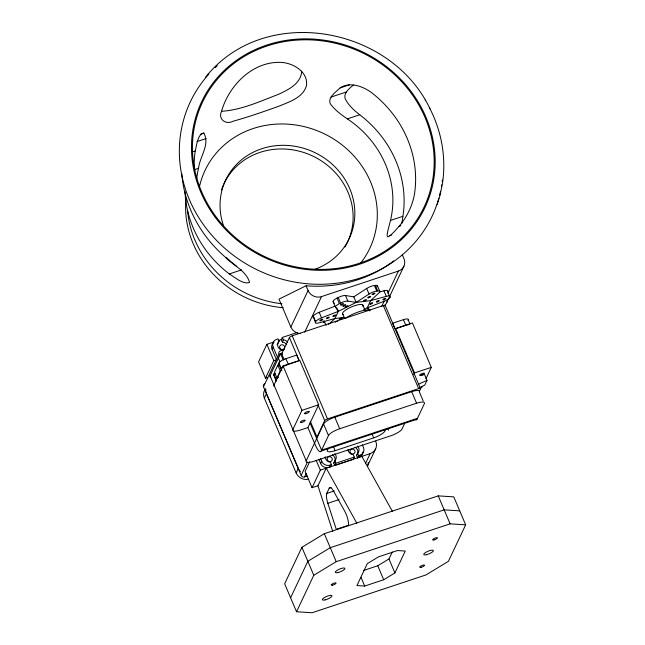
<?xml version="1.0" encoding="UTF-8"?>
<svg xmlns="http://www.w3.org/2000/svg" width="645" height="645" viewBox="0 0 645 645"><rect width="100%" height="100%" fill="white"/><g stroke="black" fill="none" stroke-linecap="round" stroke-linejoin="round"><path stroke-width="0.97" d="M301.683 71.144C301.223 83.519 288.259 89.792 278.479 94.339C260.056 101.321 241.351 110.093 221.533 111.295C217.744 119.414 225.96 125.066 233.159 121.22C248.736 116.882 264.023 111.512 279.245 106.078C289.573 101.741 303.456 97.5 306.544 85.253C308.108 71.321 292.225 62.476 280.123 62.355C252.227 61.686 228.773 85.704 221.541 111.303M401.843 223.452L402.883 216.309A111.125 102.442 25.3 0 0 359.733 114.762C354.637 110.763 349.566 106.401 346.276 100.741C341.713 94.42 348.985 88.736 353.315 85.067M442.22 184.905C446.542 158.831 441.841 131.564 429.675 108.166M194.153 168.281A112.303 103.523 25.3 0 1 195.258 150.93C196.741 145.359 197.539 134.233 203.772 132.926C210.359 144.464 199.732 156.501 198.547 168.289A99.725 91.929 25.3 0 0 196.652 179.31M442.051 185.744L440.019 195.282L437.197 204.586M390.499 220.421C386.25 237.102 383.114 244.826 400.295 224.895C407.39 215.954 412.542 205.287 414.485 194A112.303 103.523 25.3 0 0 371.335 92.461C362.845 86.285 349.735 81.48 340.205 87.825C335.4 92.477 324.798 99.378 332.449 106.441C336.674 111.391 342.003 115.237 347.349 118.882A99.725 91.929 25.3 0 1 390.499 220.421L402.883 216.309M273.448 342.148L266.869 344.333L258.572 361.893L265.498 378.188L267.393 377.559M276.568 359.829L272.093 349.308L273.158 347.058A6.506 5.999 25.3 0 1 276.632 339.326L278.019 338.859L279.051 341.269A5.636 5.2 25.3 0 0 278.068 346.937A5.636 5.2 25.3 0 0 283.228 350.356M279.051 341.269L277.987 343.519A5.636 5.2 25.3 0 0 277.076 344.728M297.119 332.522L282.365 337.416L281.301 339.665L282.333 342.076A5.636 5.2 25.3 0 1 286.711 344.68M282.333 342.076L283.389 339.834L282.365 337.416M265.498 378.188L273.794 360.628L275.697 359.999M290.847 327.007L308.092 290.524L306.069 285.767L279.003 299.143L290.847 327.007A10.417 9.602 25.3 0 0 300.489 333.602M270.666 377.252A10.417 2.806 -23 0 1 270.061 375.769L280.551 353.573L282.454 352.944M284.018 359.442L281.663 353.903L289.403 337.529A2.628 0.71 -23 0 1 292.217 335.803M276.512 381.098A6.506 1.75 -23 0 1 275.867 380.099L273.456 374.423L275.359 373.342M279.503 364.586L277.85 365.135L274.496 372.221L276.907 377.897L278.559 377.349M299.135 360.765L296.716 355.089L285.896 358.676A6.506 1.75 -23 0 0 278.89 362.933L278.632 363.466L281.051 369.142L281.301 368.609A6.506 1.75 -23 0 1 282.857 367.037M308.673 479.227A10.417 9.602 25.3 0 1 296.128 472.906L264.353 398.134L266.506 393.571A10.417 9.602 25.3 0 1 265.764 388.983M275.867 380.099L276.116 379.566L273.706 373.89M276.907 377.897L280.261 370.811L281.913 370.262M318.686 404.778L301.933 410.341L292.878 429.489A10.417 2.806 -23 0 0 300.643 429.989L307.907 427.579L318.686 404.778L299.804 360.353L283.05 365.917L273.996 385.065A10.417 2.806 -23 0 0 274.601 386.548M304.682 332.199L321.508 296.603L398.392 271.069A10.417 9.602 25.3 0 0 403.964 258.685L402.278 254.727M344.559 317.348L334.916 318.533L319.219 322.822A6.506 1.75 -23 0 1 315.381 322.202L313.244 316.163A6.506 1.75 -23 0 1 319.202 312.293L335.013 306.165M315.381 322.202L315.607 321.726A6.506 1.75 -23 0 1 321.573 317.856L338.311 311.366L356.153 302.416L369.037 294.056A6.506 1.75 -23 0 1 376.793 291.048L377.752 290.935A6.506 1.75 -23 0 1 379.058 292.822L370.617 300.635L367.223 307.81L363.659 309.6M336.73 307.657L338.311 311.366L334.916 318.533L328.587 324.403M296.128 472.906L298.28 468.343L266.506 393.571M317.671 437.407A2.628 0.71 -23 0 1 316.985 436.971L324.709 420.604A2.628 0.71 -23 0 1 327.523 418.879L418.645 388.629A2.628 0.71 -23 0 1 420.556 388.774L419.282 391.499M404.56 423.66L402.061 428.949A10.417 2.806 -23 0 1 390.846 435.754L313.954 461.288A10.417 2.806 -23 0 1 306.19 460.788L323.58 423.999A10.417 2.806 -23 0 1 334.795 417.202L411.679 391.668A10.417 2.806 -23 0 1 419.452 392.168L423.217 401.037M387.564 291.887L387.79 291.411A6.506 1.75 -23 0 0 383.952 290.79L379.333 292.048M307.399 475.978L304.561 476.921A2.628 2.427 25.3 0 1 301.142 475.421L307.447 462.102M381.566 306.665L384.089 301.328M387.871 293.314L398.392 271.069M309.681 461.764L305.117 471.422L312.043 487.709L317.953 485.75L326.257 468.189L356.903 523.385M386.71 302.626L389.169 297.409M389.991 295.676L403.955 266.135M304.561 476.921L306.238 473.365M368.916 310.253L367.223 307.81L383.969 301.32A6.506 1.75 -23 0 0 389.927 297.45L387.79 291.411M321.154 451.049L328.482 435.536A10.417 2.806 -23 0 1 339.697 428.74L416.581 403.206A10.417 2.806 -23 0 1 424.354 403.706L417.025 419.21L321.154 451.049A10.417 2.903 71.6 0 1 315.502 445.461L307.907 427.579M325.153 456.765A5.636 5.2 25.3 0 0 330.466 462.272L331.49 464.682L330.433 466.924L329.039 467.383A6.506 5.999 25.3 0 1 320.654 463.586L321.718 461.344L320.597 458.708M328.111 448.597L327.378 450.162A10.417 2.806 -23 0 0 335.142 450.662L373.681 437.866A10.417 2.806 -23 0 0 384.896 431.062L385.637 429.497M312.043 487.709L320.339 470.149L370.157 453.612A10.417 9.602 25.3 0 0 375.721 441.228M329.039 467.383L330.103 465.142L331.49 464.682M347.969 449.718A5.636 5.2 25.3 0 0 353.25 454.701L354.274 457.12L353.21 459.361L334.771 465.48L333.747 463.07L334.811 460.828A5.636 5.2 25.3 0 0 334.707 453.596M334.771 465.48L335.835 463.239L354.274 457.12M408.011 320.5L408.261 319.968A6.506 1.75 -23 0 0 403.407 319.662L392.587 323.25L394.998 328.926L405.818 325.338A6.506 1.75 -23 0 1 409.317 324.604M348.437 525.264L336.263 529.311L327.837 503.31A10.417 2.903 71.6 0 1 326.757 493.425L329.216 488.209L331.095 487.588M301.9 547.299L284.655 583.79L296.539 611.758L312.075 612.75L425.974 574.929L448.412 561.327L465.658 524.837L453.774 496.868L438.237 495.876L324.33 533.697L301.9 547.299L313.784 575.267L296.539 611.758M362.909 451.976A6.506 5.999 25.3 0 1 358.942 457.458L357.556 457.918L356.532 455.507L357.588 453.266A5.636 5.2 25.3 0 0 357.491 446.034M290.597 597.77L307.842 561.287L330.28 547.686L444.179 509.856L459.716 510.856M357.556 457.918L358.612 455.676L359.999 455.209A6.506 5.999 25.3 0 0 363.482 447.477L362.361 444.84M358.942 457.458L359.999 455.209M365.586 463.271L370.157 453.612M375.713 448.678L367.416 466.238A10.417 9.602 25.3 0 0 368.198 462.409M413.735 374.672L414.55 372.939L431.303 367.376L412.429 322.952L395.675 328.515L414.55 372.939M425.958 378.696L431.303 367.376M420.613 375.197L424.555 374.6L427.006 380.373L424.789 385.057L419.621 387.774M363.514 570.486L377.752 565.754L388.967 558.957L392.273 551.951M394.909 572.937L405.253 551.048L397.489 550.548L378.502 556.853L367.287 563.657L356.943 585.547L364.707 586.047L383.694 579.742L394.909 572.937L388.967 558.957M205.303 77.537C263.998 3.273 390.733 25.84 429.965 108.691M338.311 311.366L335.497 307.286L333.126 301.723A6.506 1.75 -23 0 1 337.037 298.103L338.222 297.506A6.506 1.75 -23 0 1 345.494 295.523L353.791 296.853L366.674 288.492A6.506 1.75 -23 0 1 374.423 285.485L375.382 285.372A6.506 1.75 -23 0 1 377.123 286.807M313.784 575.267L336.222 561.666L450.121 523.845L465.658 524.837M335.497 307.286A6.506 1.75 -23 0 1 339.407 303.666L340.592 303.069A6.506 1.75 -23 0 1 347.857 301.086L356.153 302.416L370.617 300.635L386.315 296.353A6.506 1.75 -23 0 1 390.152 296.974M418.202 384.323L427.006 380.373M200.24 134.362L203.876 133.152M340.125 87.905L349.219 84.89M196.999 141.586L206.086 138.57M331.022 97.081L346.462 91.953M193.347 151.559L195.258 150.93M194.734 169.554L198.547 168.289M347.349 118.882L359.733 114.762M185.01 191.581A111.125 102.442 25.3 0 0 229.314 273.948L241.698 269.836M398.965 226.371L400.787 225.766M389.862 235.546L391.676 234.941M420.572 388.774L385.267 305.69A2.628 0.71 -23 0 0 383.34 305.545L292.217 335.811L327.515 418.887M278.148 340.584L281.913 339.343M284.243 349.59L280.462 350.848A2.628 2.427 25.3 0 0 279.003 353.96M289.21 364.054L298.232 361.063M417.452 418.299L321.581 450.137L310.06 423.015M326.757 493.425L334.247 490.934M327.837 503.31L339.077 499.577M229.314 273.948C234.861 277.35 243.439 284.864 249.567 282.429C246.148 270.4 232.966 265.506 225.049 256.904A125.13 115.358 25.3 0 1 181.785 173.489M333.126 301.723L334.255 303.36M361.845 456.37L392.499 511.566M425.2 100.12L425.466 100.604M377.43 285.695L379.792 291.258M408.261 319.968L409.986 324.024M403.407 319.662L405.818 325.338M389.137 295.595L389.927 297.45M383.952 290.79L386.315 296.353M375.382 285.372L377.752 290.935M383.34 305.545L418.645 388.629M374.423 285.485L376.793 291.048M411.679 391.668L416.581 403.206M366.674 288.492L369.037 294.056M368.069 307.254L369.65 310.963M362.821 305.045L365.078 310.366M353.791 296.853L356.153 302.416M438.237 495.876L450.121 523.845M345.494 295.523L347.857 301.086M338.222 297.506L340.592 303.069M337.037 298.103L339.407 303.666M342.713 314.131L344.599 318.565M387.701 428.361L388.483 430.207M326.088 325.427L324.113 320.791A6.506 1.75 -23 0 0 324.121 322.702M372.109 434.166L373.681 437.866M319.202 312.293L321.573 317.856M313.244 316.163L315.607 321.726M357.588 453.266L358.612 455.676M334.795 417.202L339.697 428.74M289.403 337.529L299.207 360.603M318.033 404.915L324.709 420.604M333.57 446.961L335.142 450.662M323.58 423.999L328.482 435.536M334.811 460.828L335.835 463.239M377.752 565.754L383.694 579.742M285.896 358.676L288.315 364.361A6.506 1.75 -23 0 0 284.332 366.11M310.293 421.29L316.969 436.979M280.551 353.573L283.308 360.063M279.801 355.806L279.019 353.96L263.499 386.798L301.159 475.413M283.05 365.917L301.933 410.341M278.398 358.136L279.97 361.845M273.158 347.058L277.253 356.709M278.89 362.933L281.301 368.609M318.791 459.2L320.654 463.586M277.85 365.135L280.261 370.811M266.869 344.333L273.794 360.628M316.106 460.199L320.339 470.149M360.99 577.307L364.707 586.047M270.061 375.769L306.19 460.788M324.33 533.697L336.222 561.666M317.953 485.75L332.747 531.416M272.093 349.308A6.506 5.999 25.3 0 1 274.036 342.334M283.389 339.834A5.636 5.2 25.3 0 1 287.549 342.124M330.103 465.142A6.506 5.999 25.3 0 1 321.718 461.344M355.081 447.227A5.636 5.2 25.3 0 1 356.532 455.507M332.304 454.79A5.636 5.2 25.3 0 1 333.747 463.07M263.483 386.798A2.628 2.427 25.3 0 1 264.732 383.775M329.216 488.209A10.417 2.903 71.6 0 1 333.586 491.143L344.777 511.3A10.417 2.903 71.6 0 1 348.534 525.844M300.393 471.519A10.417 9.602 25.3 0 1 298.28 468.343M264.353 398.134A10.417 9.602 25.3 0 1 265.369 388.983M282.196 354.331A2.628 0.71 -23 0 1 281.68 353.895M345.035 318.59A16.552 4.459 -23 0 1 370.286 310.205M274.431 375.463A6.506 1.75 -23 0 1 273.456 374.423M343.325 314.51A11.062 2.975 -23 0 1 351.646 306.827A11.062 2.975 -23 0 1 362.853 306.238M313.712 317.646A6.506 1.75 -23 0 1 313.019 316.639M335.198 322.194A1.613 0.435 -23 0 1 335.771 321.839M336.529 321.516A1.613 0.435 -23 0 1 337.658 321.323M281.921 303.763A101.539 93.606 25.3 0 1 187.582 210.375M199.555 186.324A91.122 84.003 25.3 0 1 323.782 133.579A91.122 84.003 25.3 0 1 360.458 263.345M283.203 307.713A101.539 93.606 25.3 0 1 185.945 198.934M393.732 260.862A130.661 120.454 25.3 0 1 306.069 285.767M321.508 296.603A10.417 9.602 25.3 0 1 308.092 290.524M387.452 299.764A10.417 9.602 25.3 0 1 383.606 306.335M438.802 198.297A133.725 123.276 25.3 0 1 251.631 266.998A133.725 123.276 25.3 0 1 208.819 74.159M215.132 67.693A133.725 123.276 25.3 0 1 217.26 65.725M442.365 179.987A133.725 123.276 25.3 0 1 442.172 181.608M441.72 184.825A133.725 123.276 25.3 0 1 441.462 186.429M440.551 191.218A133.725 123.276 25.3 0 1 439.632 195.161M236.763 266.361A99.725 91.929 25.3 0 1 226.234 257.363M221.428 189.969A68.346 63 25.3 0 1 312.027 155.719A68.346 63 25.3 0 1 344.97 246.962M223.726 226.339A68.346 63 25.3 0 1 263.587 148.148A68.346 63 25.3 0 1 349.735 188.638A68.346 63 25.3 0 1 315.05 269.255M417.025 419.21A10.417 2.903 71.6 0 1 415.057 419.444M422.249 386.532A10.417 2.806 -23 0 1 420.403 388.556M426.571 554.692A5.208 1.403 -23 0 0 433.359 550.524A5.208 1.403 -23 0 0 425.748 552.402A5.208 1.403 -23 0 0 426.571 554.692M338.117 572.526A5.208 1.403 -23 0 0 344.906 568.358A5.208 1.403 -23 0 0 337.295 570.236A5.208 1.403 -23 0 0 338.117 572.526M325.185 599.89A5.208 1.403 -23 0 0 331.973 595.722A5.208 1.403 -23 0 0 324.354 597.609A5.208 1.403 -23 0 0 325.185 599.89M434.029 539.929A2.604 0.701 -23 0 0 437.423 537.849A2.604 0.701 -23 0 0 433.617 538.785A2.604 0.701 -23 0 0 434.029 539.929M332.643 585.136A2.604 0.701 -23 0 0 336.037 583.048A2.604 0.701 -23 0 0 332.231 583.991A2.604 0.701 -23 0 0 332.643 585.136M421.096 567.294A2.604 0.701 -23 0 0 424.491 565.213A2.604 0.701 -23 0 0 420.685 566.149A2.604 0.701 -23 0 0 421.096 567.294M279.962 348.324A2.604 2.403 25.3 0 0 284.405 348.469A2.604 2.403 25.3 0 0 282.083 344.744A2.604 2.403 25.3 0 0 279.962 348.324M350.316 452.693A2.604 2.403 25.3 0 0 354.758 452.846A2.604 2.403 25.3 0 0 352.436 449.113A2.604 2.403 25.3 0 0 350.316 452.693M327.531 460.264A2.604 2.403 25.3 0 0 331.981 460.417A2.604 2.403 25.3 0 0 329.651 456.684A2.604 2.403 25.3 0 0 327.531 460.264M372.826 294.547A1.613 0.435 -23 0 0 374.955 293.257A1.613 0.435 -23 0 0 372.617 293.822A1.613 0.435 -23 0 0 372.826 294.547M368.553 297.797A1.613 0.435 -23 0 0 370.682 296.498A1.613 0.435 -23 0 0 368.343 297.063A1.613 0.435 -23 0 0 368.553 297.797M364.28 301.038A1.613 0.435 -23 0 0 366.408 299.748A1.613 0.435 -23 0 0 364.07 300.312A1.613 0.435 -23 0 0 364.28 301.038M341.318 305.012A1.613 0.435 -23 0 0 343.471 303.722A1.613 0.435 -23 0 0 341.149 304.263A1.613 0.435 -23 0 0 341.318 305.012M343.543 306.093A1.613 0.435 -23 0 0 345.696 304.803A1.613 0.435 -23 0 0 343.374 305.351A1.613 0.435 -23 0 0 343.543 306.093M345.768 307.181A1.613 0.435 -23 0 0 347.929 305.891A1.613 0.435 -23 0 0 345.607 306.431A1.613 0.435 -23 0 0 345.768 307.181M320.662 320.71A1.613 0.435 -23 0 0 322.766 319.42A1.613 0.435 -23 0 0 320.404 320.001A1.613 0.435 -23 0 0 320.662 320.71M327.16 318.549A1.613 0.435 -23 0 0 329.264 317.259A1.613 0.435 -23 0 0 326.91 317.84A1.613 0.435 -23 0 0 327.16 318.549M333.667 316.389A1.613 0.435 -23 0 0 335.771 315.099A1.613 0.435 -23 0 0 333.409 315.687A1.613 0.435 -23 0 0 333.667 316.389M339.98 319.485A1.613 0.435 -23 0 0 342.108 318.195A1.613 0.435 -23 0 0 339.762 318.759A1.613 0.435 -23 0 0 339.98 319.485M370.633 304.118A1.613 0.435 -23 0 0 372.737 302.819A1.613 0.435 -23 0 0 370.383 303.408A1.613 0.435 -23 0 0 370.633 304.118M377.14 301.957A1.613 0.435 -23 0 0 379.244 300.667A1.613 0.435 -23 0 0 376.882 301.247A1.613 0.435 -23 0 0 377.14 301.957M383.638 299.796A1.613 0.435 -23 0 0 385.742 298.506A1.613 0.435 -23 0 0 383.388 299.087A1.613 0.435 -23 0 0 383.638 299.796M210.286 208.359A122.566 112.988 25.3 0 0 419.572 215.551A122.566 112.988 25.3 0 0 310.1 39.877A122.566 112.988 25.3 0 0 210.286 208.359M215.148 217.155A123.558 113.907 25.3 0 0 424.926 207.625A123.558 113.907 25.3 0 0 299.893 38.99A123.558 113.907 25.3 0 0 215.148 217.155M421.008 375.414A2.604 0.701 -23 0 0 424.402 373.334A2.604 0.701 -23 0 0 420.588 374.277A2.604 0.701 -23 0 0 421.008 375.414M305.899 413.638A2.604 0.701 -23 0 0 309.294 411.558A2.604 0.701 -23 0 0 305.488 412.494A2.604 0.701 -23 0 0 305.899 413.638M301.763 422.394A2.604 0.701 -23 0 0 305.158 420.314A2.604 0.701 -23 0 0 301.352 421.25A2.604 0.701 -23 0 0 301.763 422.394"/></g></svg>
